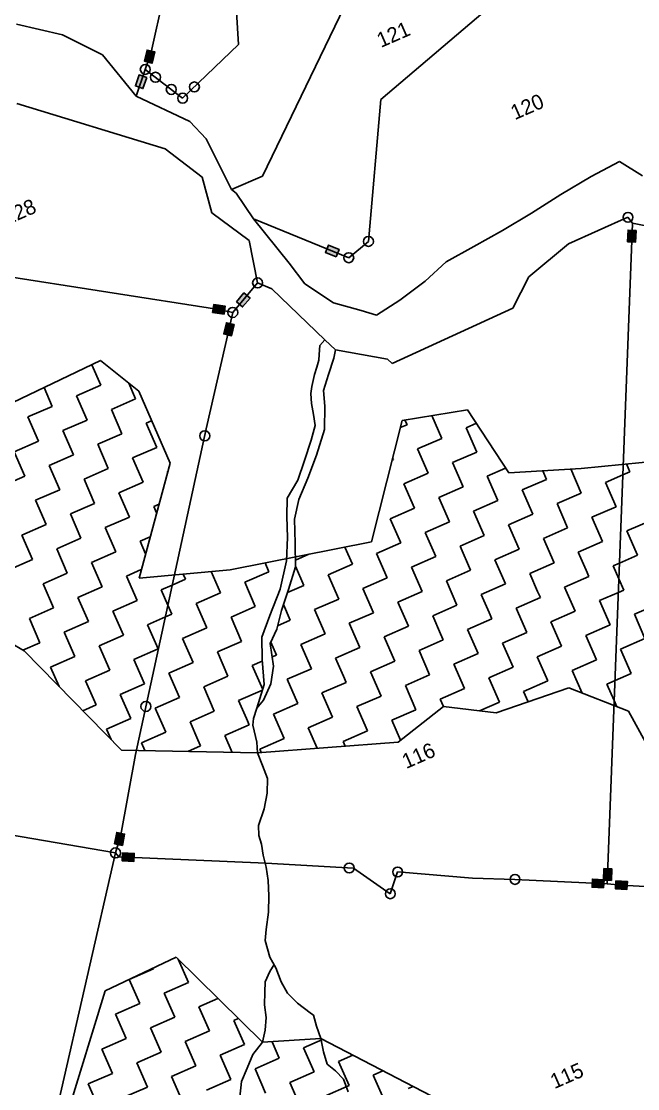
# Model space of a CAD drawing. Header units: metres. Extents: x 317389 to 323374, y 1888575 to 1892651.
# Drawn here: x 321610 to 321995, y 1889616 to 1890284 of the extents above; entities that cross this region are included whole.
import ezdxf

# ---------------------------------------------------------------- set-up
doc = ezdxf.new("R2010")
doc.units = ezdxf.units.M
doc.header["$MEASUREMENT"] = 0
for name, color, linetype in [('LINE_WATER', 4, 'Continuous'), ('POLY_HATCH', 12, 'Continuous'), ('POLY_PARCEL', 6, 'Continuous'), ('POLY_WATER', 4, 'Continuous'), ('TEXT_PARCEL', 7, 'Continuous'), ('V_BOUND_LINE', 7, 'Continuous')]:
    doc.layers.add(name, color=color, linetype=linetype)
doc.styles.add('TEXT_MAP', font='')
doc.styles.get('TEXT_MAP').set_extended_font_data('Kruti Dev 050')

msp = doc.modelspace()

# ---------------------------------------------------------------- hatches: boundary and pattern name
for points in [[(321693.36, 1890264.85), (321688.49, 1890266.05), (321686.75, 1890259), (321691.63, 1890257.8)], [(321681.13, 1890243.58), (321685.88, 1890241.96), (321688.23, 1890248.83), (321683.48, 1890250.45)], [(321989.06, 1890146.11), (321994.07, 1890145.92), (321994.35, 1890153.17), (321989.33, 1890153.36)], [(321801.88, 1890144.02), (321799.98, 1890139.37), (321806.7, 1890136.63), (321808.6, 1890141.27)], [(321752.92, 1890110.86), (321749.07, 1890114.09), (321744.4, 1890108.53), (321748.24, 1890105.3)], [(321730.2, 1890106.8), (321729.43, 1890101.84), (321736.6, 1890100.72), (321737.38, 1890105.68)], [(321736.41, 1890088.37), (321741.31, 1890087.26), (321742.92, 1890094.34), (321738.03, 1890095.45)], [(321674.42, 1889775.5), (321669.49, 1889776.46), (321668.1, 1889769.33), (321673.03, 1889768.37)], [(321680.17, 1889758.32), (321680.39, 1889763.34), (321673.13, 1889763.65), (321672.92, 1889758.63)], [(321979.22, 1889753.67), (321974.2, 1889753.86), (321973.92, 1889746.61), (321978.94, 1889746.42)], [(321967.06, 1889747.25), (321966.82, 1889742.23), (321974.07, 1889741.87), (321974.32, 1889746.89)], [(321988.63, 1889740.83), (321988.91, 1889745.84), (321981.66, 1889746.24), (321981.38, 1889741.23)]]:
    msp.add_hatch(color=256).paths.add_polyline_path(points)

# ---------------------------------------------------------------- linework, layer by layer
for points in [[(321686.75, 1890259), (321688.49, 1890266.05), (321693.36, 1890264.85), (321691.63, 1890257.8)], [(321688.23, 1890248.83), (321685.88, 1890241.96), (321681.13, 1890243.58), (321683.48, 1890250.45)], [(321994.35, 1890153.17), (321994.07, 1890145.92), (321989.06, 1890146.11), (321989.33, 1890153.36)], [(321806.7, 1890136.63), (321799.98, 1890139.37), (321801.88, 1890144.02), (321808.6, 1890141.27)], [(321744.4, 1890108.53), (321749.07, 1890114.09), (321752.92, 1890110.86), (321748.24, 1890105.3)], [(321736.6, 1890100.72), (321729.43, 1890101.84), (321730.2, 1890106.8), (321737.38, 1890105.68)], [(321742.92, 1890094.34), (321741.31, 1890087.26), (321736.41, 1890088.37), (321738.03, 1890095.45)], [(321668.1, 1889769.33), (321669.49, 1889776.46), (321674.42, 1889775.5), (321673.03, 1889768.37)], [(321673.13, 1889763.65), (321680.39, 1889763.34), (321680.17, 1889758.32), (321672.92, 1889758.63)], [(321973.92, 1889746.61), (321974.2, 1889753.86), (321979.22, 1889753.67), (321978.94, 1889746.42)], [(321974.07, 1889741.87), (321966.82, 1889742.23), (321967.06, 1889747.25), (321974.32, 1889746.89)], [(321981.66, 1889746.24), (321988.91, 1889745.84), (321988.63, 1889740.83), (321981.38, 1889741.23)]]:
    msp.add_lwpolyline(points, close=True)
for centre in [(321687.33, 1890253.94), (321693.72, 1890249.01), (321703.59, 1890241.4), (321718.04, 1890242.97), (321710.7, 1890235.93), (321989.29, 1890161.38), (321826.92, 1890146.3), (321814.61, 1890136.11), (321757.61, 1890120.34), (321742.05, 1890101.84), (321724.54, 1890024.65), (321687.7, 1889855.33), (321668.69, 1889763.68), (321814.89, 1889754.22), (321845.2, 1889751.74), (321918.6, 1889747.11), (321840.61, 1889738.13)]:
    msp.add_circle(centre, 3.11)
at = {"layer": 'LINE_WATER'}
for p, q in [((321757.04, 1889854.23), (321754.92, 1889847.73)), ((321754.92, 1889847.73), (321754.57, 1889843.56)), ((321754.57, 1889843.56), (321757.06, 1889832.89)), ((321757.06, 1889832.89), (321757.47, 1889826.27)), ((321757.47, 1889826.27), (321760.62, 1889818.36)), ((321760.62, 1889818.36), (321763.87, 1889810.2)), ((321763.87, 1889810.2), (321763.52, 1889801.07)), ((321763.52, 1889801.07), (321761.61, 1889791.27)), ((321761.61, 1889791.27), (321758.13, 1889780.78)), ((321758.13, 1889780.78), (321758.32, 1889774.67)), ((321758.32, 1889774.67), (321760.07, 1889769.25)), ((321760.07, 1889769.25), (321760.97, 1889762.22)), ((321760.97, 1889762.22), (321762.99, 1889754.75)), ((321762.99, 1889754.75), (321764.2, 1889746.31)), ((321764.2, 1889746.31), (321764.59, 1889736.9)), ((321764.59, 1889736.9), (321764.43, 1889726.62)), ((321764.43, 1889726.62), (321762.97, 1889715.77)), ((321762.97, 1889715.77), (321762.23, 1889708.95)), ((321762.23, 1889708.95), (321765.24, 1889698.52)), ((321765.24, 1889698.52), (321769.09, 1889691.84)), ((321767.95, 1889693.82), (321765.15, 1889689.51)), ((321769.09, 1889691.84), (321772.31, 1889683.05)), ((321765.15, 1889689.51), (321762.4, 1889683.04)), ((321762.4, 1889683.04), (321762.18, 1889676.45)), ((321772.31, 1889683.05), (321776.38, 1889675.85)), ((321762.18, 1889676.45), (321761.89, 1889668.59)), ((321776.38, 1889675.85), (321782.54, 1889669.57)), ((321761.89, 1889668.59), (321762.87, 1889660.67)), ((321782.54, 1889669.57), (321790.37, 1889663.71)), ((321790.37, 1889663.71), (321792.58, 1889662.2)), ((321762.87, 1889660.67), (321762.32, 1889652.7)), ((321792.58, 1889662.2), (321794.37, 1889655.26)), ((321762.32, 1889652.7), (321760.66, 1889645.17)), ((321794.37, 1889655.26), (321797.14, 1889647.5)), ((321760.66, 1889645.17), (321754.66, 1889637.6)), ((321797.14, 1889647.5), (321798.87, 1889639.28)), ((321754.66, 1889637.6), (321751.03, 1889628.9)), ((321798.87, 1889639.28), (321801.01, 1889631.55)), ((321801.01, 1889631.55), (321806.25, 1889627.35)), ((321751.03, 1889628.9), (321747.54, 1889620.57)), ((321806.25, 1889627.35), (321811.32, 1889622.14)), ((321747.54, 1889620.57), (321746.52, 1889610.84)), ((321811.32, 1889622.14), (321814.2, 1889614.12))]:
    msp.add_line(p, q, dxfattribs=at)
at = {"layer": 'POLY_HATCH'}
for p, q in [((321592.68, 1890039.83), (321659.28, 1890071.74)), ((321659.28, 1890071.74), (321683.19, 1890052.58)), ((321683.19, 1890052.58), (321702.85, 1890007.58)), ((321848, 1890034.34), (321888.92, 1890040.93)), ((321888.92, 1890040.93), (321914.66, 1890001.42)), ((321828.93, 1889958.32), (321848, 1890034.34)), ((321960.02, 1890004.31), (322042.74, 1890012.25)), ((321702.85, 1890007.58), (321683.41, 1889935.64)), ((321914.66, 1890001.42), (321960.02, 1890004.31)), ((321740.49, 1889940.83), (321828.93, 1889958.32)), ((321611.46, 1889890.11), (321518.67, 1889944.04)), ((321683.41, 1889935.64), (321740.49, 1889940.83)), ((321672.53, 1889827.95), (321611.46, 1889890.11)), ((321952.21, 1889866.95), (321906.76, 1889851.32)), ((321989.69, 1889852.3), (321952.21, 1889866.95)), ((321873.93, 1889855.31), (321845.52, 1889833.03)), ((321906.76, 1889851.32), (321873.93, 1889855.31)), ((322025.63, 1889786.22), (321989.69, 1889852.3)), ((321845.52, 1889833.03), (321757.47, 1889826.27)), ((321757.47, 1889826.27), (321672.53, 1889827.95)), ((321662.13, 1889677.46), (321706.7, 1889698.34)), ((321706.7, 1889698.34), (321760.66, 1889645.17)), ((321626.39, 1889560.25), (321662.13, 1889677.46)), ((321760.66, 1889645.17), (321797.14, 1889647.5)), ((321797.14, 1889647.5), (321906.23, 1889590.93))]:
    msp.add_line(p, q, dxfattribs=at)
at = {"layer": 'POLY_HATCH', "linetype": 'Continuous'}
for p, q in [((321659.47, 1890056.36), (321653.88, 1890069.15)), ((321681.28, 1890047.81), (321677.05, 1890057.5)), ((321629.11, 1890043.1), (321623.99, 1890054.83)), ((321644.29, 1890049.73), (321659.47, 1890056.36)), ((321650.92, 1890034.55), (321644.29, 1890049.73)), ((321666.1, 1890041.18), (321681.28, 1890047.81)), ((321613.93, 1890036.46), (321629.11, 1890043.1)), ((321672.73, 1890026), (321666.1, 1890041.18)), ((321872.86, 1890023.05), (321866.62, 1890037.34)), ((321620.56, 1890021.28), (321613.93, 1890036.46)), ((321635.74, 1890027.92), (321650.92, 1890034.55)), ((321687.91, 1890032.63), (321691.27, 1890034.1)), ((321694.54, 1890017.45), (321687.91, 1890032.63)), ((321846.85, 1890029.76), (321851.05, 1890031.6)), ((321851.05, 1890031.6), (321849.73, 1890034.61)), ((321888.04, 1890029.68), (321894.43, 1890032.47)), ((321642.37, 1890012.74), (321635.74, 1890027.92)), ((321657.55, 1890019.37), (321672.73, 1890026)), ((321894.67, 1890014.5), (321888.04, 1890029.68)), ((321605.39, 1890014.65), (321620.56, 1890021.28)), ((321664.19, 1890004.19), (321657.55, 1890019.37)), ((321679.36, 1890010.82), (321694.54, 1890017.45)), ((321857.68, 1890016.42), (321872.86, 1890023.05)), ((321612.02, 1889999.47), (321605.39, 1890014.65)), ((321627.2, 1890006.11), (321642.37, 1890012.74)), ((321686, 1889995.64), (321679.36, 1890010.82)), ((321842.5, 1890009.79), (321842.08, 1890010.75)), ((321864.31, 1890001.24), (321857.68, 1890016.42)), ((321879.49, 1890007.87), (321894.67, 1890014.5)), ((321633.83, 1889990.93), (321627.2, 1890006.11)), ((321649.01, 1889997.56), (321664.19, 1890004.19)), ((321841.76, 1890009.46), (321842.5, 1890009.79)), ((321886.12, 1889992.69), (321879.49, 1890007.87)), ((321901.3, 1889999.32), (321912.76, 1890004.33)), ((321960.1, 1889988.86), (321953.53, 1890003.9)), ((321990.46, 1890002.12), (321988.31, 1890007.03)), ((321596.84, 1889992.84), (321612.02, 1889999.47)), ((321655.64, 1889982.38), (321649.01, 1889997.56)), ((321701.17, 1890002.27), (321701.45, 1890002.39)), ((321701.32, 1890001.93), (321701.17, 1890002.27)), ((321849.13, 1889994.61), (321864.31, 1890001.24)), ((321907.93, 1889984.14), (321901.3, 1889999.32)), ((321923.11, 1889990.78), (321938.29, 1889997.41)), ((321938.29, 1889997.41), (321935.94, 1890002.78)), ((321975.28, 1889995.49), (321986.04, 1890000.19)), ((321986.04, 1890000.19), (321990.46, 1890002.12)), ((321618.65, 1889984.3), (321633.83, 1889990.93)), ((321670.82, 1889989.01), (321686, 1889995.64)), ((321855.76, 1889979.43), (321849.13, 1889994.61)), ((321870.94, 1889986.06), (321886.12, 1889992.69)), ((321929.74, 1889975.6), (321923.11, 1889990.78)), ((321981.91, 1889980.31), (321975.28, 1889995.49)), ((321625.28, 1889969.12), (321618.65, 1889984.3)), ((321677.45, 1889973.83), (321670.82, 1889989.01)), ((321877.57, 1889970.88), (321870.94, 1889986.06)), ((321892.75, 1889977.51), (321907.93, 1889984.14)), ((321944.92, 1889982.23), (321960.1, 1889988.86)), ((321640.46, 1889975.75), (321655.64, 1889982.38)), ((321692.63, 1889980.46), (321695.91, 1889981.9)), ((321694.42, 1889976.37), (321692.63, 1889980.46)), ((321840.58, 1889972.8), (321855.76, 1889979.43)), ((321899.38, 1889962.33), (321892.75, 1889977.51)), ((321951.55, 1889967.05), (321944.92, 1889982.23)), ((321966.73, 1889973.68), (321981.91, 1889980.31)), ((321647.09, 1889960.57), (321640.46, 1889975.75)), ((321662.27, 1889967.2), (321677.45, 1889973.83)), ((321847.22, 1889957.62), (321840.58, 1889972.8)), ((321862.39, 1889964.25), (321877.57, 1889970.88)), ((321914.56, 1889968.97), (321929.74, 1889975.6)), ((321973.36, 1889958.5), (321966.73, 1889973.68)), ((321988.54, 1889965.13), (322003.72, 1889971.76)), ((321610.1, 1889962.48), (321625.28, 1889969.12)), ((321668.9, 1889952.02), (321662.27, 1889967.2)), ((321869.03, 1889949.07), (321862.39, 1889964.25)), ((321921.19, 1889953.79), (321914.56, 1889968.97)), ((321936.37, 1889960.42), (321951.55, 1889967.05)), ((321993.49, 1889953.8), (321988.54, 1889965.13)), ((321616.73, 1889947.31), (321610.1, 1889962.48)), ((321631.91, 1889953.94), (321647.09, 1889960.57)), ((321684.08, 1889958.65), (321690.37, 1889961.4)), ((321687.51, 1889950.8), (321684.08, 1889958.65)), ((321832.04, 1889950.99), (321847.22, 1889957.62)), ((321884.21, 1889955.7), (321899.38, 1889962.33)), ((321943.01, 1889945.24), (321936.37, 1889960.42)), ((321958.18, 1889951.87), (321973.36, 1889958.5)), ((321638.54, 1889938.76), (321631.91, 1889953.94)), ((321653.72, 1889945.39), (321668.9, 1889952.02)), ((321781.21, 1889946.86), (321789.69, 1889950.56)), ((321816.86, 1889944.36), (321812.2, 1889955.02)), ((321838.67, 1889935.81), (321832.04, 1889950.99)), ((321890.84, 1889940.52), (321884.21, 1889955.7)), ((321906.02, 1889947.16), (321921.19, 1889953.79)), ((321963.13, 1889940.54), (321958.18, 1889951.87)), ((321995.17, 1889949.95), (321993.49, 1889953.8)), ((321601.55, 1889940.67), (321616.73, 1889947.31)), ((321660.35, 1889930.21), (321653.72, 1889945.39)), ((321764.69, 1889939.64), (321762.29, 1889945.15)), ((321801.68, 1889937.73), (321816.86, 1889944.36)), ((321853.85, 1889942.44), (321869.03, 1889949.07)), ((321912.65, 1889931.98), (321906.02, 1889947.16)), ((321927.83, 1889938.61), (321943.01, 1889945.24)), ((321979.99, 1889943.32), (321983.95, 1889945.05)), ((321983.95, 1889945.05), (321995.17, 1889949.95)), ((321623.36, 1889932.13), (321638.54, 1889938.76)), ((321675.53, 1889936.84), (321684.84, 1889940.91)), ((321712.52, 1889934.93), (321711.11, 1889938.16)), ((321734.33, 1889926.38), (321728.49, 1889939.74)), ((321749.51, 1889933.01), (321764.69, 1889939.64)), ((321786.5, 1889931.09), (321781.27, 1889943.06)), ((321808.31, 1889922.55), (321801.68, 1889937.73)), ((321860.48, 1889927.26), (321853.85, 1889942.44)), ((321875.66, 1889933.89), (321890.84, 1889940.52)), ((321932.78, 1889927.28), (321927.83, 1889938.61)), ((321964.82, 1889936.69), (321963.13, 1889940.54)), ((321983.58, 1889935.12), (321979.99, 1889943.32)), ((321629.99, 1889916.95), (321623.36, 1889932.13)), ((321682.16, 1889921.66), (321675.53, 1889936.84)), ((321697.34, 1889928.29), (321704.23, 1889931.3)), ((321704.23, 1889931.3), (321712.52, 1889934.93)), ((321756.14, 1889917.83), (321749.51, 1889933.01)), ((321776.33, 1889926.65), (321786.5, 1889931.09)), ((321823.49, 1889929.18), (321838.67, 1889935.81)), ((321882.29, 1889918.71), (321875.66, 1889933.89)), ((321897.47, 1889925.35), (321912.65, 1889931.98)), ((321949.64, 1889930.06), (321964.82, 1889936.69)), ((321986.63, 1889928.14), (321983.58, 1889935.12)), ((321645.17, 1889923.58), (321660.35, 1889930.21)), ((321701.5, 1889918.77), (321697.34, 1889928.29)), ((321719.15, 1889919.75), (321734.33, 1889926.38)), ((321830.12, 1889914), (321823.49, 1889929.18)), ((321845.3, 1889920.63), (321860.48, 1889927.26)), ((321902.42, 1889914.01), (321897.47, 1889925.35)), ((321934.46, 1889923.43), (321932.78, 1889927.28)), ((321956.27, 1889914.88), (321949.64, 1889930.06)), ((321971.45, 1889921.51), (321983.26, 1889926.67)), ((321983.26, 1889926.67), (321986.63, 1889928.14)), ((321614.82, 1889910.32), (321629.99, 1889916.95)), ((321651.81, 1889908.4), (321645.17, 1889923.58)), ((321666.98, 1889915.03), (321682.16, 1889921.66)), ((321703.97, 1889913.12), (321701.5, 1889918.77)), ((321725.78, 1889904.57), (321719.15, 1889919.75)), ((321740.96, 1889911.2), (321756.14, 1889917.83)), ((321777.95, 1889909.28), (321773.7, 1889919.01)), ((321793.13, 1889915.91), (321808.31, 1889922.55)), ((321851.93, 1889905.45), (321845.3, 1889920.63)), ((321867.11, 1889912.08), (321882.29, 1889918.71)), ((321919.28, 1889916.8), (321934.46, 1889923.43)), ((321978.08, 1889906.33), (321971.45, 1889921.51)), ((321993.26, 1889912.97), (322008.44, 1889919.6)), ((321621.45, 1889895.14), (321614.82, 1889910.32)), ((321673.62, 1889899.85), (321666.98, 1889915.03)), ((321688.79, 1889906.48), (321699.88, 1889911.33)), ((321699.88, 1889911.33), (321703.97, 1889913.12)), ((321747.59, 1889896.02), (321740.96, 1889911.2)), ((321799.76, 1889900.74), (321793.13, 1889915.91)), ((321814.94, 1889907.37), (321830.12, 1889914)), ((321872.06, 1889900.75), (321867.11, 1889912.08)), ((321904.1, 1889910.17), (321902.42, 1889914.01)), ((321925.91, 1889901.62), (321919.28, 1889916.8)), ((321941.09, 1889908.25), (321956.27, 1889914.88)), ((321999.89, 1889897.79), (321993.26, 1889912.97)), ((321636.63, 1889901.77), (321651.81, 1889908.4)), ((321695.43, 1889891.31), (321688.79, 1889906.48)), ((321710.61, 1889897.94), (321725.78, 1889904.57)), ((321770.11, 1889905.86), (321777.95, 1889909.28)), ((321821.57, 1889892.19), (321814.94, 1889907.37)), ((321836.75, 1889898.82), (321851.93, 1889905.45)), ((321888.92, 1889903.53), (321904.1, 1889910.17)), ((321947.72, 1889893.07), (321941.09, 1889908.25)), ((321962.9, 1889899.7), (321978.08, 1889906.33)), ((321643.26, 1889886.59), (321636.63, 1889901.77)), ((321658.44, 1889893.22), (321673.62, 1889899.85)), ((321717.24, 1889882.76), (321710.61, 1889897.94)), ((321784.58, 1889894.1), (321799.76, 1889900.74)), ((321841.7, 1889887.49), (321836.75, 1889898.82)), ((321858.56, 1889890.27), (321873.74, 1889896.9)), ((321873.74, 1889896.9), (321872.06, 1889900.75)), ((321895.55, 1889888.36), (321888.92, 1889903.53)), ((321910.73, 1889894.99), (321925.91, 1889901.62)), ((321969.53, 1889884.52), (321962.9, 1889899.7)), ((321984.71, 1889891.15), (321999.89, 1889897.79)), ((321610.81, 1889890.49), (321621.45, 1889895.14)), ((321665.07, 1889878.04), (321658.44, 1889893.22)), ((321680.25, 1889884.67), (321695.43, 1889891.31)), ((321732.42, 1889889.39), (321747.59, 1889896.02)), ((321769.4, 1889887.47), (321765.84, 1889895.64)), ((321791.22, 1889878.93), (321784.58, 1889894.1)), ((321806.39, 1889885.56), (321821.57, 1889892.19)), ((321865.19, 1889875.09), (321858.56, 1889890.27)), ((321917.36, 1889879.81), (321910.73, 1889894.99)), ((321932.54, 1889886.44), (321947.72, 1889893.07)), ((321991.34, 1889875.98), (321984.71, 1889891.15)), ((321628.08, 1889879.96), (321643.26, 1889886.59)), ((321686.88, 1889869.49), (321680.25, 1889884.67)), ((321739.05, 1889874.21), (321732.42, 1889889.39)), ((321754.23, 1889880.84), (321760.53, 1889883.59)), ((321766.68, 1889886.28), (321769.4, 1889887.47)), ((321811.34, 1889874.22), (321806.39, 1889885.56)), ((321828.2, 1889877.01), (321843.38, 1889883.64)), ((321843.38, 1889883.64), (321841.7, 1889887.49)), ((321880.37, 1889881.72), (321895.55, 1889888.36)), ((321939.17, 1889871.26), (321932.54, 1889886.44)), ((321954.35, 1889877.89), (321969.53, 1889884.52)), ((321633.4, 1889867.78), (321628.08, 1889879.96)), ((321649.89, 1889871.41), (321665.07, 1889878.04)), ((321702.06, 1889876.13), (321717.24, 1889882.76)), ((321760.76, 1889865.87), (321754.23, 1889880.84)), ((321776.04, 1889872.29), (321791.22, 1889878.93)), ((321834.84, 1889861.83), (321828.2, 1889877.01)), ((321887, 1889866.55), (321880.37, 1889881.72)), ((321902.18, 1889873.18), (321917.36, 1889879.81)), ((321960.56, 1889863.69), (321954.35, 1889877.89)), ((321656.52, 1889856.23), (321649.89, 1889871.41)), ((321708.69, 1889860.95), (321702.06, 1889876.13)), ((321723.87, 1889867.58), (321739.05, 1889874.21)), ((321780.99, 1889860.96), (321776.04, 1889872.29)), ((321797.85, 1889863.75), (321813.03, 1889870.38)), ((321813.03, 1889870.38), (321811.34, 1889874.22)), ((321850.01, 1889868.46), (321865.19, 1889875.09)), ((321908.81, 1889858), (321902.18, 1889873.18)), ((321923.99, 1889864.63), (321939.17, 1889871.26)), ((321976.16, 1889869.34), (321981.17, 1889871.53)), ((321981.17, 1889871.53), (321991.34, 1889875.98)), ((321671.7, 1889862.86), (321686.88, 1889869.49)), ((321730.5, 1889852.4), (321723.87, 1889867.58)), ((321745.68, 1889859.03), (321760.67, 1889865.58)), ((321804.48, 1889848.57), (321797.85, 1889863.75)), ((321856.65, 1889853.28), (321850.01, 1889868.46)), ((321871.83, 1889859.91), (321887, 1889866.55)), ((321926.8, 1889858.21), (321923.99, 1889864.63)), ((321980.69, 1889858.97), (321976.16, 1889869.34)), ((321678.33, 1889847.68), (321671.7, 1889862.86)), ((321693.51, 1889854.32), (321708.69, 1889860.95)), ((321750.63, 1889847.7), (321745.68, 1889859.03)), ((321767.49, 1889850.48), (321782.67, 1889857.11)), ((321782.67, 1889857.11), (321780.99, 1889860.96)), ((321819.66, 1889855.2), (321834.84, 1889861.83)), ((321873.86, 1889855.26), (321871.83, 1889859.91)), ((321896.41, 1889852.58), (321908.81, 1889858)), ((321982.35, 1889855.17), (321980.69, 1889858.97)), ((321648.28, 1889852.63), (321656.52, 1889856.23)), ((321700.14, 1889839.14), (321693.51, 1889854.32)), ((321715.32, 1889845.77), (321730.5, 1889852.4)), ((321774.12, 1889835.3), (321767.49, 1889850.48)), ((321826.29, 1889840.02), (321819.66, 1889855.2)), ((321841.47, 1889846.65), (321856.65, 1889853.28)), ((321663.15, 1889841.05), (321678.33, 1889847.68)), ((321720.27, 1889834.44), (321715.32, 1889845.77)), ((321737.13, 1889837.22), (321752.31, 1889843.85)), ((321752.31, 1889843.85), (321750.63, 1889847.7)), ((321789.3, 1889841.94), (321804.48, 1889848.57)), ((321846.93, 1889834.14), (321841.47, 1889846.65)), ((321665.95, 1889834.65), (321663.15, 1889841.05)), ((321684.96, 1889832.51), (321700.14, 1889839.14)), ((321741.78, 1889826.58), (321737.13, 1889837.22)), ((321794.89, 1889829.14), (321789.3, 1889841.94)), ((321811.11, 1889833.39), (321826.29, 1889840.02)), ((321687.08, 1889827.66), (321684.96, 1889832.51)), ((321714.03, 1889827.13), (321721.95, 1889830.59)), ((321721.95, 1889830.59), (321720.27, 1889834.44)), ((321758.94, 1889828.67), (321774.12, 1889835.3)), ((321812.38, 1889830.48), (321811.11, 1889833.39)), ((321759.91, 1889826.46), (321758.94, 1889828.67)), ((321714.29, 1889682.63), (321707.97, 1889697.1)), ((321677.3, 1889684.55), (321692.48, 1889691.18)), ((321692.48, 1889691.18), (321692.3, 1889691.59)), ((321683.93, 1889669.37), (321677.3, 1889684.55)), ((321699.11, 1889676), (321714.29, 1889682.63)), ((321705.74, 1889660.82), (321699.11, 1889676)), ((321720.92, 1889667.45), (321732.78, 1889672.64)), ((321668.75, 1889662.74), (321683.93, 1889669.37)), ((321727.55, 1889652.27), (321720.92, 1889667.45)), ((321675.38, 1889647.56), (321668.75, 1889662.74)), ((321690.56, 1889654.19), (321705.74, 1889660.82)), ((321742.73, 1889658.91), (321745.49, 1889660.11)), ((321749.36, 1889643.73), (321742.73, 1889658.91)), ((321697.19, 1889639.01), (321690.56, 1889654.19)), ((321712.37, 1889645.64), (321727.55, 1889652.27)), ((321660.2, 1889640.93), (321675.38, 1889647.56)), ((321719, 1889630.46), (321712.37, 1889645.64)), ((321734.18, 1889637.09), (321749.36, 1889643.73)), ((321771.17, 1889635.18), (321766.64, 1889645.55)), ((321786.35, 1889641.81), (321798.16, 1889646.97)), ((321666.83, 1889625.75), (321660.2, 1889640.93)), ((321682.01, 1889632.38), (321697.19, 1889639.01)), ((321740.81, 1889621.92), (321734.18, 1889637.09)), ((321792.98, 1889626.63), (321786.35, 1889641.81)), ((321808.16, 1889633.26), (321817.08, 1889637.16)), ((321688.64, 1889617.2), (321682.01, 1889632.38)), ((321703.82, 1889623.83), (321719, 1889630.46)), ((321755.99, 1889628.55), (321771.17, 1889635.18)), ((321814.79, 1889618.08), (321808.16, 1889633.26)), ((321651.65, 1889619.12), (321666.83, 1889625.75)), ((321710.45, 1889608.65), (321703.82, 1889623.83)), ((321762.62, 1889613.37), (321755.99, 1889628.55)), ((321777.8, 1889620), (321792.98, 1889626.63)), ((321829.97, 1889624.71), (321836, 1889627.35)), ((321836.6, 1889609.54), (321829.97, 1889624.71)), ((321658.29, 1889603.94), (321651.65, 1889619.12)), ((321673.47, 1889610.57), (321688.64, 1889617.2)), ((321725.63, 1889615.28), (321740.81, 1889621.92)), ((321784.43, 1889604.82), (321777.8, 1889620)), ((321799.61, 1889611.45), (321814.79, 1889618.08)), ((321851.78, 1889616.17), (321854.92, 1889617.54))]:
    msp.add_line(p, q, dxfattribs=at)
at = {"layer": 'POLY_PARCEL'}
for p, q in [((321825.07, 1890320.62), (321760.56, 1890187.11)), ((321691.04, 1890264.78), (321701.84, 1890313.32)), ((321834.75, 1890235.02), (321907.12, 1890296.55)), ((321744.42, 1890290.01), (321745.73, 1890269.57)), ((321687.33, 1890253.94), (321691.04, 1890264.78)), ((321745.73, 1890269.57), (321710.7, 1890235.93)), ((321681.62, 1890237.25), (321687.33, 1890253.94)), ((321710.7, 1890235.93), (321687.33, 1890253.94)), ((321826.92, 1890146.3), (321834.75, 1890235.02)), ((321760.56, 1890187.11), (321741.16, 1890178.83)), ((321755.07, 1890160.45), (321814.61, 1890136.11)), ((321992.01, 1890157.73), (321976.35, 1889744.28)), ((321814.61, 1890136.11), (321826.92, 1890146.3)), ((321733.4, 1890103.76), (321565.62, 1890129.97)), ((321725.48, 1890028.99), (321742.05, 1890101.84)), ((321742.05, 1890101.84), (321733.4, 1890103.76)), ((321681.14, 1889825.18), (321725.48, 1890028.99)), ((321672.01, 1889774.98), (321681.14, 1889825.18)), ((321668.69, 1889763.68), (321672.01, 1889774.98)), ((321670.86, 1889761.24), (321668.69, 1889763.68)), ((321762.76, 1889757.27), (321670.86, 1889761.24)), ((321817.65, 1889754.06), (321762.76, 1889757.27)), ((321840.61, 1889738.13), (321817.65, 1889754.06)), ((321845.2, 1889751.74), (321840.61, 1889738.13)), ((321891.98, 1889747.9), (321845.2, 1889751.74)), ((321918.6, 1889747.11), (321891.98, 1889747.9)), ((321976.35, 1889744.28), (321918.6, 1889747.11)), ((321976.35, 1889744.28), (321985.15, 1889743.53)), ((321985.15, 1889743.53), (322198.43, 1889731.73))]:
    msp.add_line(p, q, dxfattribs=at)
at = {"layer": 'POLY_WATER'}
for p, q in [((321635.49, 1890275.48), (321606.77, 1890282.27)), ((321660.46, 1890263), (321635.49, 1890275.48)), ((321681.62, 1890237.25), (321660.46, 1890263)), ((321607.07, 1890232.53), (321699.73, 1890204.16)), ((321715.1, 1890221.35), (321681.62, 1890237.25)), ((321725.38, 1890210.4), (321715.1, 1890221.35)), ((321699.73, 1890204.16), (321722.94, 1890186.45)), ((321741.16, 1890178.83), (321725.38, 1890210.4)), ((321966.19, 1890186.98), (321983.97, 1890196.25)), ((321983.97, 1890196.25), (321998.31, 1890187.27)), ((321722.94, 1890186.45), (321729.06, 1890164.16)), ((321947.27, 1890175.69), (321966.19, 1890186.98)), ((321741.16, 1890178.83), (321744.08, 1890176.59)), ((321744.08, 1890176.59), (321755.07, 1890160.45)), ((321928.88, 1890163.97), (321947.27, 1890175.69)), ((321729.06, 1890164.16), (321752.41, 1890146.79)), ((321755.07, 1890160.45), (321777.24, 1890132.76)), ((321910.8, 1890153.06), (321928.88, 1890163.97)), ((321952.12, 1890144.85), (321989.29, 1890161.38)), ((321989.29, 1890161.38), (321992.01, 1890157.73)), ((322035.4, 1890149.23), (321992.01, 1890157.73)), ((321892.78, 1890143.17), (321910.8, 1890153.06)), ((321752.41, 1890146.79), (321757.61, 1890120.34)), ((321927.18, 1890124.14), (321952.12, 1890144.85)), ((321875.47, 1890133.6), (321892.78, 1890143.17)), ((321777.24, 1890132.76), (321787.24, 1890119.86)), ((321862.49, 1890121.39), (321875.47, 1890133.6)), ((321917.19, 1890104.62), (321927.18, 1890124.14)), ((321757.61, 1890120.34), (321742.05, 1890101.84)), ((321757.61, 1890120.34), (321766.43, 1890116.69)), ((321787.24, 1890119.86), (321805.08, 1890107.87)), ((321846.64, 1890109.61), (321862.49, 1890121.39)), ((321766.43, 1890116.69), (321799.63, 1890084.73)), ((321805.08, 1890107.87), (321822.32, 1890103)), ((321831.95, 1890100.17), (321846.64, 1890109.61)), ((321841.86, 1890069.83), (321917.19, 1890104.62)), ((321822.32, 1890103), (321831.95, 1890100.17)), ((321799.63, 1890084.73), (321796.44, 1890081.16)), ((321799.63, 1890084.73), (321806.42, 1890078.45)), ((321796.44, 1890081.16), (321796.14, 1890075.46)), ((321805.18, 1890073.22), (321806.42, 1890078.45)), ((321806.42, 1890078.45), (321838.87, 1890072.71)), ((321795.83, 1890071.92), (321794.59, 1890067.66)), ((321796.14, 1890075.46), (321795.83, 1890071.92)), ((321801.85, 1890063.1), (321805.18, 1890073.22)), ((321838.87, 1890072.71), (321841.86, 1890069.83)), ((321794.59, 1890067.66), (321793.2, 1890063.04)), ((321793.2, 1890063.04), (321791.53, 1890055.5)), ((321798.78, 1890053.1), (321801.85, 1890063.1)), ((321791.53, 1890055.5), (321790.93, 1890051.22)), ((321790.93, 1890051.22), (321791.23, 1890044.85)), ((321799.66, 1890043.28), (321798.78, 1890053.1)), ((321791.23, 1890044.85), (321792.65, 1890038.05)), ((321792.65, 1890038.05), (321793.55, 1890031.02)), ((321799.53, 1890028.68), (321799.66, 1890043.28)), ((321793.55, 1890031.02), (321791.04, 1890021.88)), ((321794.49, 1890012.56), (321799.53, 1890028.68)), ((321791.04, 1890021.88), (321786.94, 1890009.26)), ((321789.02, 1889998.11), (321794.49, 1890012.56)), ((321786.94, 1890009.26), (321782.73, 1889996.91)), ((321783.36, 1889984.81), (321789.02, 1889998.11)), ((321782.73, 1889996.91), (321776.16, 1889985.69)), ((321776.16, 1889985.69), (321775.94, 1889974.14)), ((321780.68, 1889972.51), (321783.36, 1889984.81)), ((321775.94, 1889974.14), (321776.39, 1889961.04)), ((321781.04, 1889957.5), (321780.68, 1889972.51)), ((321776.39, 1889961.04), (321775.62, 1889946.48)), ((321781.28, 1889942.76), (321781.04, 1889957.5)), ((321775.62, 1889946.48), (321771.63, 1889928.65)), ((321776.97, 1889928.51), (321781.28, 1889942.76)), ((321771.63, 1889928.65), (321765.18, 1889912.22)), ((321772.46, 1889915.4), (321776.97, 1889928.51)), ((321765.18, 1889912.22), (321760.26, 1889898.63)), ((321769.55, 1889903.62), (321772.46, 1889915.4)), ((321765.4, 1889894.69), (321769.55, 1889903.62)), ((321760.26, 1889898.63), (321760.43, 1889884.78)), ((321767.57, 1889880.48), (321765.4, 1889894.69)), ((321760.43, 1889884.78), (321761.75, 1889868.97)), ((321765.85, 1889869.52), (321767.57, 1889880.48)), ((321761.75, 1889868.97), (321757.04, 1889854.23)), ((321761.37, 1889859.21), (321765.85, 1889869.52)), ((321757.04, 1889854.23), (321761.37, 1889859.21))]:
    msp.add_line(p, q, dxfattribs=at)
at = {"layer": 'V_BOUND_LINE'}
for p, q in [((321668.69, 1889763.68), (321526.51, 1889788.17)), ((321633.31, 1889608.48), (321668.69, 1889763.68))]:
    msp.add_line(p, q, dxfattribs=at)

# ---------------------------------------------------------------- texts
at = {"layer": 'TEXT_PARCEL', "style": 'TEXT_MAP'}
for s, p in [('121', (321834.75, 1890267.32)), ('120', (321918.48, 1890222.11)), ('128', (321600.86, 1890156.36)), ('116', (321850.52, 1889816.1)), ('115', (321943.29, 1889615.83))]:
    msp.add_text(s, height=9.391, rotation=23.59957, dxfattribs=at).set_placement(p)

doc.saveas('drawing.dxf')
